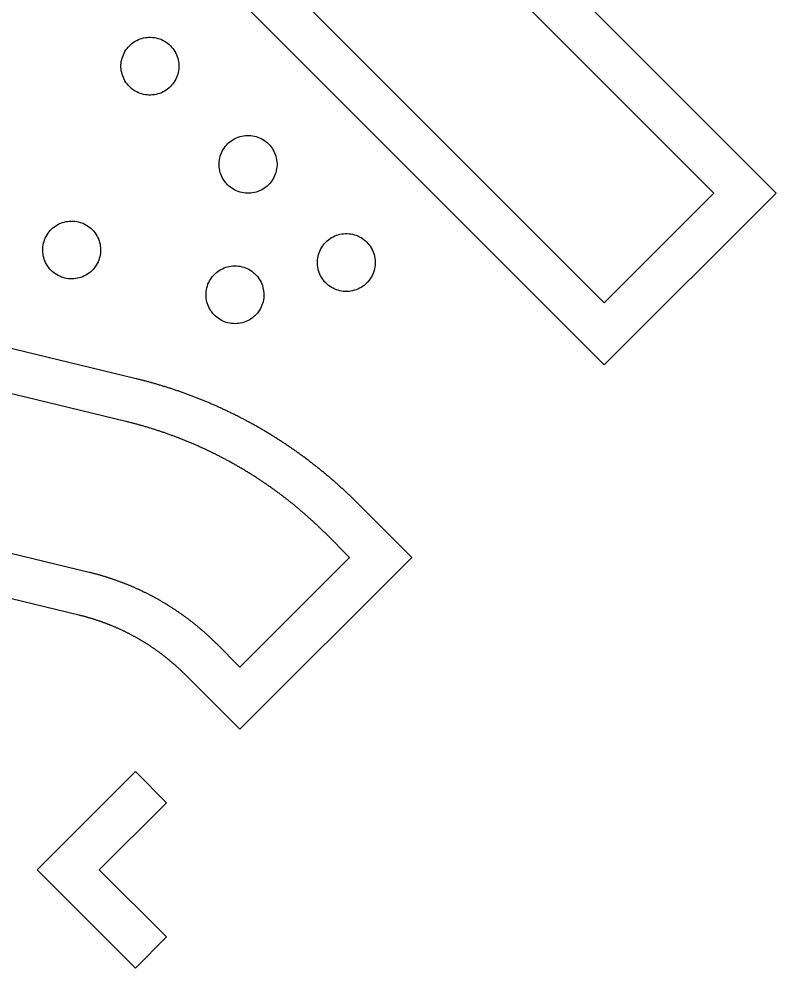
# Model space of a CAD drawing. Extents: x -16500 to 16500, y -16500 to 16500.
# Drawn here: x -5453 to -2181, y -424 to 3676 of the extents above; entities that cross this region are included whole.
import ezdxf

# ---------------------------------------------------------------- set-up
doc = ezdxf.new("R2010")
doc.units = 0
doc.header["$MEASUREMENT"] = 0
doc.layers.add('Top', color=1, linetype='Continuous')
doc.layers.add('Via', color=100, linetype='Continuous')

msp = doc.modelspace()

# ---------------------------------------------------------------- linework, layer by layer
at = {"layer": 'Top'}
for points in [[(-8626.703, 6660.703), (-10016.875, 7236.531), (-10592.703, 8626.703), (-10016.875, 10016.875), (-8626.703, 10592.703), (-7236.531, 10016.875), (-6660.703, 8626.703), (-7019.069, 7761.531), (-2181.424, 2923.887), (-2923.887, 2181.424), (-7761.531, 7019.069)], [(-7473.412, 6999.65), (-6962.174, 6488.412), (-6962.174, 6488.412), (-2923.887, 2450.125), (-2450.125, 2923.887), (-6488.412, 6962.174), (-6488.412, 6962.174), (-6999.65, 7473.412)], [(-4949.747, -424.264), (-5374.012, 0), (-4949.747, 424.264), (-4815.397, 289.914), (-5105.311, 0), (-4815.397, -289.914)]]:
    msp.add_lwpolyline(points, close=True, dxfattribs=at)
for points in [[(-8793.877, 1974.13), (-5193.771, 1101.642), (-5191.055, 1100.98), (-5188.341, 1100.31), (-5185.629, 1099.632), (-5182.919, 1098.946), (-5180.211, 1098.253), (-5177.504, 1097.552), (-5174.8, 1096.843), (-5172.098, 1096.126), (-5169.398, 1095.402), (-5166.7, 1094.669), (-5164.005, 1093.929), (-5161.311, 1093.182), (-5158.619, 1092.426), (-5155.93, 1091.663), (-5153.243, 1090.893), (-5150.558, 1090.114), (-5147.875, 1089.328), (-5145.195, 1088.534), (-5142.517, 1087.733), (-5139.841, 1086.923), (-5137.167, 1086.106), (-5134.496, 1085.282), (-5131.828, 1084.45), (-5129.161, 1083.61), (-5126.497, 1082.762), (-5123.836, 1081.907), (-5121.177, 1081.044), (-5118.52, 1080.174), (-5115.866, 1079.296), (-5113.215, 1078.41), (-5110.566, 1077.517), (-5107.919, 1076.616), (-5105.275, 1075.708), (-5102.634, 1074.792), (-5099.996, 1073.869), (-5097.36, 1072.938), (-5094.727, 1071.999), (-5092.096, 1071.053), (-5089.468, 1070.099), (-5086.843, 1069.138), (-5084.221, 1068.169), (-5081.601, 1067.193), (-5078.985, 1066.209), (-5076.371, 1065.218), (-5073.76, 1064.219), (-5071.152, 1063.213), (-5068.547, 1062.199), (-5065.944, 1061.178), (-5063.345, 1060.149), (-5060.749, 1059.113), (-5058.155, 1058.069), (-5055.565, 1057.018), (-5052.977, 1055.96), (-5050.393, 1054.894), (-5047.812, 1053.821), (-5045.233, 1052.74), (-5042.658, 1051.652), (-5040.086, 1050.557), (-5037.518, 1049.454), (-5034.952, 1048.344), (-5032.39, 1047.227), (-5029.83, 1046.102), (-5027.274, 1044.97), (-5024.722, 1043.83), (-5022.172, 1042.683), (-5019.626, 1041.529), (-5017.083, 1040.368), (-5014.544, 1039.199), (-5012.008, 1038.023), (-5009.475, 1036.84), (-5006.945, 1035.65), (-5004.419, 1034.452), (-5001.897, 1033.247), (-4999.378, 1032.035), (-4996.862, 1030.815), (-4994.35, 1029.589), (-4991.842, 1028.355), (-4989.337, 1027.114), (-4986.836, 1025.866), (-4984.338, 1024.61), (-4981.844, 1023.348), (-4979.353, 1022.078), (-4976.866, 1020.802), (-4974.383, 1019.518), (-4971.903, 1018.227), (-4969.428, 1016.929), (-4966.955, 1015.623), (-4964.487, 1014.311), (-4962.023, 1012.992), (-4959.562, 1011.665), (-4957.105, 1010.332), (-4954.652, 1008.991), (-4952.202, 1007.644), (-4949.757, 1006.289), (-4947.315, 1004.928), (-4944.878, 1003.559), (-4942.444, 1002.183), (-4940.015, 1000.801), (-4937.589, 999.411), (-4935.167, 998.015), (-4932.749, 996.612), (-4930.336, 995.201), (-4927.926, 993.784), (-4925.52, 992.36), (-4923.119, 990.929), (-4920.722, 989.491), (-4918.328, 988.046), (-4915.939, 986.595), (-4913.554, 985.136), (-4911.174, 983.671), (-4908.797, 982.199), (-4906.425, 980.72), (-4904.057, 979.234), (-4901.693, 977.742), (-4899.334, 976.243), (-4896.978, 974.737), (-4894.628, 973.224), (-4892.281, 971.704), (-4889.939, 970.178), (-4887.601, 968.645), (-4885.268, 967.106), (-4882.939, 965.559), (-4880.615, 964.006), (-4878.295, 962.447), (-4875.979, 960.88), (-4873.668, 959.308), (-4871.362, 957.728), (-4869.06, 956.142), (-4866.762, 954.549), (-4864.469, 952.95), (-4862.181, 951.344), (-4859.898, 949.732), (-4857.619, 948.113), (-4855.344, 946.487), (-4853.075, 944.855), (-4850.81, 943.217), (-4848.549, 941.572), (-4846.294, 939.92), (-4844.043, 938.262), (-4841.797, 936.598), (-4839.556, 934.927), (-4837.319, 933.25), (-4835.088, 931.566), (-4832.861, 929.876), (-4830.639, 928.18), (-4828.422, 926.477), (-4826.21, 924.768), (-4824.002, 923.052), (-4821.8, 921.33), (-4819.603, 919.602), (-4817.41, 917.868), (-4815.223, 916.127), (-4813.04, 914.38), (-4810.863, 912.627), (-4808.691, 910.868), (-4806.523, 909.102), (-4804.361, 907.33), (-4802.204, 905.552), (-4800.052, 903.768), (-4797.905, 901.978), (-4795.763, 900.181), (-4793.626, 898.378), (-4791.495, 896.57), (-4789.369, 894.755), (-4787.248, 892.934), (-4785.132, 891.107), (-4783.021, 889.274), (-4780.916, 887.435), (-4778.816, 885.589), (-4776.721, 883.738), (-4774.632, 881.881), (-4772.547, 880.018), (-4770.469, 878.149), (-4768.395, 876.274), (-4766.327, 874.393), (-4764.265, 872.506), (-4762.208, 870.613), (-4760.156, 868.714), (-4758.11, 866.809), (-4756.069, 864.899), (-4754.033, 862.983), (-4752.004, 861.06), (-4749.979, 859.133), (-4747.961, 857.199), (-4745.947, 855.259), (-4743.94, 853.314), (-4741.938, 851.363), (-4739.941, 849.406), (-4737.95, 847.444), (-4735.965, 845.475), (-4733.986, 843.502), (-4632.248, 741.764), (-4632.248, 741.763), (-4497.898, 607.413), (-3755.436, 1349.875), (-3889.432, 1483.872), (-3889.432, 1483.872), (-3991.524, 1585.964), (-3994.367, 1588.802), (-3997.217, 1591.635), (-4000.072, 1594.462), (-4002.933, 1597.283), (-4005.799, 1600.099), (-4008.671, 1602.908), (-4011.549, 1605.713), (-4014.432, 1608.511), (-4017.321, 1611.304), (-4020.215, 1614.091), (-4023.114, 1616.872), (-4026.02, 1619.648), (-4028.93, 1622.418), (-4031.847, 1625.182), (-4034.768, 1627.94), (-4037.695, 1630.692), (-4040.628, 1633.439), (-4043.566, 1636.18), (-4046.509, 1638.915), (-4049.458, 1641.644), (-4052.413, 1644.367), (-4055.372, 1647.084), (-4058.337, 1649.796), (-4061.308, 1652.502), (-4064.284, 1655.201), (-4067.265, 1657.895), (-4070.251, 1660.583), (-4073.243, 1663.265), (-4076.24, 1665.941), (-4079.243, 1668.611), (-4082.251, 1671.275), (-4085.264, 1673.933), (-4088.282, 1676.585), (-4091.305, 1679.231), (-4094.334, 1681.872), (-4097.368, 1684.506), (-4100.408, 1687.134), (-4103.452, 1689.756), (-4106.502, 1692.372), (-4109.557, 1694.982), (-4112.617, 1697.586), (-4115.682, 1700.183), (-4118.752, 1702.775), (-4121.828, 1705.361), (-4124.908, 1707.94), (-4127.994, 1710.514), (-4131.085, 1713.081), (-4134.18, 1715.642), (-4137.281, 1718.197), (-4140.387, 1720.746), (-4143.499, 1723.289), (-4146.615, 1725.825), (-4149.736, 1728.355), (-4152.862, 1730.879), (-4155.993, 1733.397), (-4159.129, 1735.909), (-4162.27, 1738.415), (-4165.416, 1740.914), (-4168.568, 1743.407), (-4171.724, 1745.893), (-4174.884, 1748.374), (-4178.05, 1750.848), (-4181.221, 1753.316), (-4184.397, 1755.777), (-4187.577, 1758.233), (-4190.762, 1760.682), (-4193.953, 1763.124), (-4197.148, 1765.561), (-4200.348, 1767.991), (-4203.552, 1770.414), (-4206.762, 1772.831), (-4209.976, 1775.242), (-4213.195, 1777.647), (-4216.419, 1780.045), (-4219.648, 1782.437), (-4222.881, 1784.822), (-4226.119, 1787.201), (-4229.362, 1789.573), (-4232.609, 1791.939), (-4235.861, 1794.299), (-4239.118, 1796.652), (-4242.38, 1798.998), (-4245.646, 1801.338), (-4248.917, 1803.672), (-4252.192, 1805.999), (-4255.472, 1808.32), (-4258.757, 1810.634), (-4262.046, 1812.942), (-4265.34, 1815.243), (-4268.638, 1817.537), (-4271.941, 1819.825), (-4275.248, 1822.107), (-4278.56, 1824.382), (-4281.877, 1826.65), (-4285.197, 1828.912), (-4288.523, 1831.167), (-4291.853, 1833.415), (-4295.187, 1835.657), (-4298.526, 1837.892), (-4301.869, 1840.121), (-4305.217, 1842.343), (-4308.569, 1844.559), (-4311.925, 1846.767), (-4315.286, 1848.969), (-4318.651, 1851.165), (-4322.021, 1853.353), (-4325.394, 1855.535), (-4328.773, 1857.711), (-4332.155, 1859.879), (-4335.542, 1862.041), (-4338.933, 1864.196), (-4342.328, 1866.345), (-4345.728, 1868.486), (-4349.132, 1870.621), (-4352.54, 1872.75), (-4355.952, 1874.871), (-4359.368, 1876.986), (-4362.789, 1879.094), (-4366.214, 1881.195), (-4369.643, 1883.289), (-4373.076, 1885.376), (-4376.513, 1887.457), (-4379.955, 1889.531), (-4383.4, 1891.598), (-4386.85, 1893.658), (-4390.303, 1895.711), (-4393.761, 1897.758), (-4397.223, 1899.797), (-4400.689, 1901.83), (-4404.159, 1903.856), (-4407.632, 1905.875), (-4411.11, 1907.887), (-4414.592, 1909.892), (-4418.078, 1911.89), (-4421.568, 1913.881), (-4425.062, 1915.866), (-4428.559, 1917.843), (-4432.061, 1919.814), (-4435.566, 1921.777), (-4439.076, 1923.734), (-4442.589, 1925.683), (-4446.106, 1927.626), (-4449.627, 1929.562), (-4453.152, 1931.49), (-4456.68, 1933.412), (-4460.213, 1935.327), (-4463.749, 1937.234), (-4467.289, 1939.135), (-4470.833, 1941.029), (-4474.38, 1942.915), (-4477.932, 1944.795), (-4481.487, 1946.667), (-4485.045, 1948.533), (-4488.608, 1950.391), (-4492.174, 1952.242), (-4495.743, 1954.086), (-4499.317, 1955.924), (-4502.894, 1957.754), (-4506.474, 1959.577), (-4510.059, 1961.392), (-4513.646, 1963.201), (-4517.238, 1965.003), (-4520.833, 1966.797), (-4524.431, 1968.584), (-4528.033, 1970.365), (-4531.639, 1972.138), (-4535.248, 1973.903), (-4538.861, 1975.662), (-4542.477, 1977.414), (-4546.096, 1979.158), (-4549.719, 1980.895), (-4553.346, 1982.625), (-4556.976, 1984.348), (-4560.609, 1986.063), (-4564.246, 1987.772), (-4567.886, 1989.473), (-4571.529, 1991.167), (-4575.176, 1992.854), (-4578.826, 1994.533), (-4582.48, 1996.205), (-4586.136, 1997.87), (-4589.796, 1999.528), (-4593.46, 2001.178), (-4597.126, 2002.821), (-4600.796, 2004.457), (-4604.469, 2006.086), (-4608.146, 2007.707), (-4611.825, 2009.321), (-4615.508, 2010.928), (-4619.194, 2012.527), (-4622.883, 2014.119), (-4626.575, 2015.704), (-4630.27, 2017.281), (-4633.969, 2018.851), (-4637.671, 2020.414), (-4641.375, 2021.969), (-4645.083, 2023.517), (-4648.794, 2025.058), (-4652.508, 2026.591), (-4656.225, 2028.117), (-4659.945, 2029.636), (-4663.668, 2031.147), (-4667.393, 2032.651), (-4671.122, 2034.147), (-4674.854, 2035.636), (-4678.589, 2037.118), (-4682.327, 2038.592), (-4686.067, 2040.059), (-4689.811, 2041.518), (-4693.558, 2042.97), (-4697.307, 2044.414), (-4701.059, 2045.851), (-4704.814, 2047.281), (-4708.572, 2048.703), (-4712.333, 2050.118), (-4716.096, 2051.525), (-4719.862, 2052.924), (-4723.631, 2054.317), (-4727.403, 2055.701), (-4731.178, 2057.079), (-4734.955, 2058.448), (-4738.735, 2059.811), (-4742.518, 2061.166), (-4746.303, 2062.513), (-4750.091, 2063.853), (-4753.882, 2065.185), (-4757.675, 2066.509), (-4761.471, 2067.827), (-4765.269, 2069.136), (-4769.07, 2070.438), (-4772.874, 2071.733), (-4776.68, 2073.02), (-4780.489, 2074.299), (-4784.301, 2075.571), (-4788.114, 2076.836), (-4791.931, 2078.092), (-4795.75, 2079.342), (-4799.571, 2080.583), (-4803.395, 2081.817), (-4807.221, 2083.044), (-4811.049, 2084.262), (-4814.88, 2085.474), (-4818.714, 2086.677), (-4822.55, 2087.873), (-4826.388, 2089.062), (-4830.228, 2090.243), (-4834.071, 2091.416), (-4837.916, 2092.581), (-4841.764, 2093.739), (-4845.614, 2094.889), (-4849.466, 2096.032), (-4853.32, 2097.167), (-4857.177, 2098.294), (-4861.035, 2099.414), (-4864.896, 2100.526), (-4868.76, 2101.631), (-4872.625, 2102.727), (-4876.493, 2103.816), (-4880.362, 2104.898), (-4884.234, 2105.971), (-4888.108, 2107.037), (-4891.984, 2108.096), (-4895.862, 2109.146), (-4899.743, 2110.189), (-4903.625, 2111.224), (-4907.509, 2112.252), (-4911.396, 2113.272), (-4915.284, 2114.284), (-4919.174, 2115.288), (-4923.067, 2116.285), (-4926.961, 2117.274), (-4930.857, 2118.255), (-4934.756, 2119.228), (-4938.656, 2120.194), (-4942.558, 2121.152), (-4946.462, 2122.102), (-8546.568, 2994.589)], [(-8749.126, 2158.784), (-5149.02, 1286.297), (-5146.054, 1285.574), (-5143.09, 1284.843), (-5140.128, 1284.105), (-5137.168, 1283.359), (-5134.21, 1282.605), (-5131.254, 1281.843), (-5128.3, 1281.074), (-5125.348, 1280.297), (-5122.398, 1279.512), (-5119.45, 1278.719), (-5116.504, 1277.919), (-5113.561, 1277.111), (-5110.619, 1276.295), (-5107.68, 1275.472), (-5104.742, 1274.641), (-5101.807, 1273.802), (-5098.874, 1272.955), (-5095.944, 1272.101), (-5093.015, 1271.239), (-5090.089, 1270.369), (-5087.165, 1269.492), (-5084.244, 1268.607), (-5081.325, 1267.715), (-5078.408, 1266.815), (-5075.493, 1265.907), (-5072.581, 1264.991), (-5069.672, 1264.068), (-5066.764, 1263.138), (-5063.86, 1262.199), (-5060.957, 1261.253), (-5058.057, 1260.3), (-5055.16, 1259.339), (-5052.265, 1258.37), (-5049.373, 1257.394), (-5046.483, 1256.41), (-5043.596, 1255.418), (-5040.712, 1254.419), (-5037.83, 1253.413), (-5034.951, 1252.399), (-5032.074, 1251.377), (-5029.2, 1250.348), (-5026.329, 1249.311), (-5023.461, 1248.267), (-5020.595, 1247.215), (-5017.732, 1246.156), (-5014.872, 1245.089), (-5012.015, 1244.015), (-5009.16, 1242.933), (-5006.308, 1241.844), (-5003.46, 1240.747), (-5000.614, 1239.643), (-4997.771, 1238.532), (-4994.931, 1237.413), (-4992.094, 1236.286), (-4989.259, 1235.152), (-4986.428, 1234.011), (-4983.6, 1232.862), (-4980.775, 1231.706), (-4977.953, 1230.543), (-4975.133, 1229.372), (-4972.317, 1228.194), (-4969.505, 1227.008), (-4966.695, 1225.815), (-4963.888, 1224.614), (-4961.085, 1223.407), (-4958.284, 1222.192), (-4955.487, 1220.969), (-4952.693, 1219.739), (-4949.903, 1218.502), (-4947.115, 1217.258), (-4944.331, 1216.006), (-4941.55, 1214.747), (-4938.772, 1213.481), (-4935.998, 1212.208), (-4933.227, 1210.927), (-4930.46, 1209.639), (-4927.696, 1208.344), (-4924.935, 1207.041), (-4922.178, 1205.731), (-4919.424, 1204.414), (-4916.673, 1203.09), (-4913.926, 1201.759), (-4911.183, 1200.42), (-4908.443, 1199.074), (-4905.707, 1197.721), (-4902.974, 1196.361), (-4900.244, 1194.994), (-4897.519, 1193.62), (-4894.797, 1192.238), (-4892.078, 1190.849), (-4889.363, 1189.454), (-4886.652, 1188.051), (-4883.945, 1186.641), (-4881.241, 1185.224), (-4878.541, 1183.799), (-4875.845, 1182.368), (-4873.152, 1180.93), (-4870.464, 1179.485), (-4867.779, 1178.032), (-4865.098, 1176.573), (-4862.42, 1175.106), (-4859.747, 1173.633), (-4857.077, 1172.152), (-4854.412, 1170.665), (-4851.75, 1169.171), (-4849.092, 1167.669), (-4846.438, 1166.161), (-4843.788, 1164.646), (-4841.142, 1163.123), (-4838.5, 1161.594), (-4835.862, 1160.058), (-4833.228, 1158.515), (-4830.599, 1156.965), (-4827.973, 1155.408), (-4825.351, 1153.845), (-4822.733, 1152.274), (-4820.12, 1150.697), (-4817.511, 1149.113), (-4814.905, 1147.522), (-4812.305, 1145.924), (-4809.708, 1144.319), (-4807.115, 1142.708), (-4804.527, 1141.089), (-4801.943, 1139.464), (-4799.363, 1137.833), (-4796.787, 1136.194), (-4794.216, 1134.549), (-4791.649, 1132.897), (-4789.087, 1131.238), (-4786.528, 1129.573), (-4783.974, 1127.9), (-4781.425, 1126.222), (-4778.88, 1124.536), (-4776.339, 1122.844), (-4773.803, 1121.145), (-4771.271, 1119.44), (-4768.744, 1117.728), (-4766.221, 1116.009), (-4763.703, 1114.284), (-4761.189, 1112.552), (-4758.68, 1110.813), (-4756.176, 1109.068), (-4753.675, 1107.316), (-4751.18, 1105.558), (-4748.689, 1103.794), (-4746.203, 1102.022), (-4743.721, 1100.245), (-4741.245, 1098.461), (-4738.772, 1096.67), (-4736.305, 1094.873), (-4733.842, 1093.069), (-4731.384, 1091.259), (-4728.931, 1089.442), (-4726.482, 1087.62), (-4724.039, 1085.79), (-4721.6, 1083.954), (-4719.166, 1082.112), (-4716.736, 1080.264), (-4714.312, 1078.409), (-4711.892, 1076.548), (-4709.478, 1074.68), (-4707.068, 1072.806), (-4704.663, 1070.926), (-4702.263, 1069.04), (-4699.868, 1067.147), (-4697.478, 1065.248), (-4695.093, 1063.343), (-4692.713, 1061.431), (-4690.338, 1059.514), (-4687.968, 1057.59), (-4685.603, 1055.659), (-4683.243, 1053.723), (-4680.889, 1051.781), (-4678.539, 1049.832), (-4676.194, 1047.877), (-4673.855, 1045.916), (-4671.521, 1043.949), (-4669.192, 1041.976), (-4666.868, 1039.997), (-4664.549, 1038.011), (-4662.235, 1036.02), (-4659.927, 1034.022), (-4657.624, 1032.019), (-4655.326, 1030.009), (-4653.034, 1027.993), (-4650.746, 1025.972), (-4648.465, 1023.944), (-4646.188, 1021.911), (-4643.917, 1019.871), (-4641.651, 1017.826), (-4639.39, 1015.774), (-4637.135, 1013.717), (-4634.885, 1011.654), (-4632.641, 1009.585), (-4630.402, 1007.51), (-4628.168, 1005.429), (-4625.94, 1003.342), (-4623.718, 1001.25), (-4621.501, 999.152), (-4619.289, 997.048), (-4617.083, 994.938), (-4614.883, 992.822), (-4612.688, 990.701), (-4610.498, 988.573), (-4608.314, 986.44), (-4606.136, 984.302), (-4603.964, 982.157), (-4601.797, 980.007), (-4599.635, 977.852), (-4497.898, 876.114), (-4024.136, 1349.876), (-4125.874, 1451.613), (-4128.589, 1454.323), (-4131.309, 1457.026), (-4134.036, 1459.724), (-4136.768, 1462.416), (-4139.505, 1465.103), (-4142.248, 1467.784), (-4144.997, 1470.459), (-4147.751, 1473.128), (-4150.511, 1475.791), (-4153.276, 1478.449), (-4156.047, 1481.101), (-4158.824, 1483.747), (-4161.606, 1486.388), (-4164.394, 1489.022), (-4167.187, 1491.651), (-4169.985, 1494.274), (-4172.789, 1496.891), (-4175.599, 1499.502), (-4178.414, 1502.107), (-4181.234, 1504.706), (-4184.06, 1507.3), (-4186.891, 1509.887), (-4189.728, 1512.469), (-4192.57, 1515.045), (-4195.417, 1517.614), (-4198.27, 1520.178), (-4201.128, 1522.736), (-4203.991, 1525.288), (-4206.86, 1527.834), (-4209.734, 1530.373), (-4212.614, 1532.907), (-4215.498, 1535.435), (-4218.388, 1537.957), (-4221.283, 1540.473), (-4224.184, 1542.982), (-4227.09, 1545.486), (-4230.001, 1547.983), (-4232.917, 1550.475), (-4235.838, 1552.96), (-4238.765, 1555.439), (-4241.696, 1557.912), (-4244.633, 1560.379), (-4247.575, 1562.84), (-4250.522, 1565.295), (-4253.475, 1567.743), (-4256.432, 1570.186), (-4259.395, 1572.622), (-4262.362, 1575.052), (-4265.335, 1577.475), (-4268.313, 1579.893), (-4271.295, 1582.304), (-4274.283, 1584.709), (-4277.276, 1587.108), (-4280.274, 1589.501), (-4283.277, 1591.887), (-4286.284, 1594.267), (-4289.297, 1596.64), (-4292.315, 1599.008), (-4295.338, 1601.369), (-4298.365, 1603.724), (-4301.398, 1606.072), (-4304.435, 1608.414), (-4307.477, 1610.75), (-4310.525, 1613.079), (-4313.577, 1615.402), (-4316.634, 1617.719), (-4319.695, 1620.029), (-4322.762, 1622.333), (-4325.833, 1624.63), (-4328.909, 1626.921), (-4331.99, 1629.206), (-4335.076, 1631.484), (-4338.166, 1633.755), (-4341.262, 1636.02), (-4344.362, 1638.279), (-4347.466, 1640.531), (-4350.576, 1642.777), (-4353.69, 1645.016), (-4356.808, 1647.249), (-4359.932, 1649.475), (-4363.06, 1651.695), (-4366.192, 1653.908), (-4369.33, 1656.114), (-4372.471, 1658.314), (-4375.618, 1660.508), (-4378.769, 1662.694), (-4381.925, 1664.875), (-4385.085, 1667.048), (-4388.249, 1669.215), (-4391.419, 1671.376), (-4394.592, 1673.529), (-4397.77, 1675.676), (-4400.953, 1677.817), (-4404.14, 1679.951), (-4407.332, 1682.078), (-4410.528, 1684.198), (-4413.728, 1686.312), (-4416.933, 1688.419), (-4420.143, 1690.52), (-4423.356, 1692.613), (-4426.574, 1694.7), (-4429.797, 1696.781), (-4433.023, 1698.854), (-4436.255, 1700.921), (-4439.49, 1702.981), (-4442.73, 1705.034), (-4445.974, 1707.08), (-4449.222, 1709.12), (-4452.474, 1711.153), (-4455.731, 1713.179), (-4458.992, 1715.198), (-4462.257, 1717.211), (-4465.526, 1719.216), (-4468.8, 1721.215), (-4472.078, 1723.207), (-4475.36, 1725.192), (-4478.646, 1727.17), (-4481.936, 1729.141), (-4485.23, 1731.106), (-4488.528, 1733.063), (-4491.831, 1735.014), (-4495.137, 1736.958), (-4498.448, 1738.895), (-4501.763, 1740.825), (-4505.081, 1742.747), (-4508.404, 1744.664), (-4511.73, 1746.573), (-4515.061, 1748.475), (-4518.396, 1750.37), (-4521.734, 1752.258), (-4525.077, 1754.139), (-4528.423, 1756.013), (-4531.774, 1757.881), (-4535.128, 1759.741), (-4538.486, 1761.594), (-4541.848, 1763.44), (-4545.214, 1765.279), (-4548.583, 1767.111), (-4551.957, 1768.936), (-4555.334, 1770.754), (-4558.715, 1772.565), (-4562.1, 1774.369), (-4565.489, 1776.166), (-4568.881, 1777.956), (-4572.277, 1779.738), (-4575.677, 1781.514), (-4579.08, 1783.282), (-4582.488, 1785.043), (-4585.899, 1786.798), (-4589.313, 1788.545), (-4592.731, 1790.284), (-4596.153, 1792.017), (-4599.579, 1793.743), (-4603.008, 1795.461), (-4606.44, 1797.172), (-4609.876, 1798.876), (-4613.316, 1800.573), (-4616.759, 1802.263), (-4620.206, 1803.945), (-4623.656, 1805.621), (-4627.11, 1807.289), (-4630.568, 1808.95), (-4634.028, 1810.603), (-4637.493, 1812.25), (-4640.96, 1813.889), (-4644.431, 1815.52), (-4647.906, 1817.145), (-4651.384, 1818.762), (-4654.865, 1820.372), (-4658.349, 1821.975), (-4661.837, 1823.571), (-4665.328, 1825.159), (-4668.823, 1826.74), (-4672.321, 1828.313), (-4675.822, 1829.88), (-4679.326, 1831.439), (-4682.834, 1832.99), (-4686.345, 1834.535), (-4689.859, 1836.072), (-4693.376, 1837.601), (-4696.897, 1839.123), (-4700.421, 1840.638), (-4703.947, 1842.146), (-4707.477, 1843.646), (-4711.01, 1845.139), (-4714.547, 1846.624), (-4718.086, 1848.102), (-4721.628, 1849.573), (-4725.174, 1851.036), (-4728.722, 1852.492), (-4732.274, 1853.94), (-4735.828, 1855.381), (-4739.386, 1856.814), (-4742.947, 1858.24), (-4746.51, 1859.659), (-4750.077, 1861.07), (-4753.646, 1862.474), (-4757.218, 1863.87), (-4760.794, 1865.259), (-4764.372, 1866.64), (-4767.953, 1868.014), (-4771.537, 1869.38), (-4775.124, 1870.739), (-4778.713, 1872.09), (-4782.306, 1873.434), (-4785.901, 1874.77), (-4789.499, 1876.099), (-4793.099, 1877.42), (-4796.703, 1878.734), (-4800.309, 1880.04), (-4803.918, 1881.339), (-4807.53, 1882.63), (-4811.144, 1883.913), (-4814.761, 1885.189), (-4818.381, 1886.458), (-4822.003, 1887.719), (-4825.628, 1888.972), (-4829.256, 1890.218), (-4832.886, 1891.456), (-4836.519, 1892.686), (-4840.154, 1893.909), (-4843.792, 1895.125), (-4847.433, 1896.332), (-4851.075, 1897.532), (-4854.721, 1898.725), (-4858.369, 1899.91), (-4862.019, 1901.087), (-4865.672, 1902.257), (-4869.327, 1903.419), (-4872.985, 1904.573), (-4876.645, 1905.72), (-4880.307, 1906.859), (-4883.972, 1907.99), (-4887.64, 1909.114), (-4891.309, 1910.23), (-4894.981, 1911.338), (-4898.655, 1912.439), (-4902.332, 1913.532), (-4906.01, 1914.617), (-4909.691, 1915.695), (-4913.375, 1916.765), (-4917.06, 1917.827), (-4920.748, 1918.881), (-4924.438, 1919.928), (-4928.13, 1920.967), (-4931.824, 1921.999), (-4935.52, 1923.022), (-4939.219, 1924.038), (-4942.92, 1925.047), (-4946.622, 1926.047), (-4950.327, 1927.04), (-4954.034, 1928.025), (-4957.743, 1929.002), (-4961.454, 1929.971), (-4965.167, 1930.933), (-4968.882, 1931.887), (-4972.599, 1932.833), (-4976.318, 1933.772), (-4980.039, 1934.702), (-4983.762, 1935.625), (-4987.486, 1936.54), (-4991.213, 1937.447), (-8591.319, 2809.935)]]:
    msp.add_lwpolyline(points, dxfattribs=at)
at = {"layer": 'Via'}
for points in [[(-4890.742, 3347.664), (-4898.579, 3348.157), (-4906.37, 3349.141), (-4914.084, 3350.613), (-4921.69, 3352.566), (-4929.158, 3354.992), (-4936.459, 3357.883), (-4943.565, 3361.226), (-4950.446, 3365.009), (-4957.076, 3369.217), (-4963.429, 3373.833), (-4969.48, 3378.838), (-4975.204, 3384.214), (-4980.58, 3389.938), (-4985.585, 3395.989), (-4990.201, 3402.342), (-4994.409, 3408.972), (-4998.192, 3415.853), (-5001.535, 3422.959), (-5004.426, 3430.26), (-5006.852, 3437.728), (-5008.805, 3445.334), (-5010.277, 3453.048), (-5011.261, 3460.839), (-5011.754, 3468.676), (-5011.754, 3476.529), (-5011.261, 3484.366), (-5010.277, 3492.157), (-5008.805, 3499.87), (-5006.852, 3507.476), (-5004.426, 3514.944), (-5001.535, 3522.246), (-4998.192, 3529.351), (-4994.409, 3536.232), (-4990.201, 3542.863), (-4985.585, 3549.216), (-4980.58, 3555.266), (-4975.204, 3560.991), (-4969.48, 3566.366), (-4963.429, 3571.372), (-4957.076, 3575.987), (-4950.446, 3580.195), (-4943.565, 3583.978), (-4936.459, 3587.322), (-4929.158, 3590.212), (-4921.69, 3592.639), (-4914.084, 3594.592), (-4906.37, 3596.063), (-4898.579, 3597.047), (-4890.742, 3597.541), (-4882.889, 3597.541), (-4875.052, 3597.047), (-4867.261, 3596.063), (-4859.548, 3594.592), (-4851.942, 3592.639), (-4844.474, 3590.212), (-4837.172, 3587.322), (-4830.067, 3583.978), (-4823.186, 3580.195), (-4816.555, 3575.987), (-4810.202, 3571.372), (-4804.152, 3566.366), (-4798.427, 3560.991), (-4793.052, 3555.266), (-4788.046, 3549.216), (-4783.431, 3542.863), (-4779.223, 3536.232), (-4775.44, 3529.351), (-4772.096, 3522.246), (-4769.206, 3514.944), (-4766.779, 3507.476), (-4764.826, 3499.87), (-4763.355, 3492.157), (-4762.371, 3484.366), (-4761.877, 3476.529), (-4761.877, 3468.676), (-4762.371, 3460.839), (-4763.355, 3453.048), (-4764.826, 3445.334), (-4766.779, 3437.728), (-4769.206, 3430.26), (-4772.096, 3422.959), (-4775.44, 3415.853), (-4779.223, 3408.972), (-4783.431, 3402.342), (-4788.046, 3395.989), (-4793.052, 3389.938), (-4798.427, 3384.214), (-4804.152, 3378.838), (-4810.202, 3373.833), (-4816.555, 3369.217), (-4823.186, 3365.009), (-4830.067, 3361.226), (-4837.172, 3357.883), (-4844.474, 3354.992), (-4851.942, 3352.566), (-4859.548, 3350.613), (-4867.261, 3349.141), (-4875.052, 3348.157), (-4882.889, 3347.664)], [(-4466.478, 2923.4), (-4474.315, 2923.893), (-4482.106, 2924.877), (-4489.82, 2926.349), (-4497.426, 2928.302), (-4504.894, 2930.728), (-4512.195, 2933.619), (-4519.301, 2936.962), (-4526.182, 2940.745), (-4532.812, 2944.953), (-4539.165, 2949.569), (-4545.216, 2954.574), (-4550.94, 2959.95), (-4556.316, 2965.674), (-4561.321, 2971.725), (-4565.937, 2978.078), (-4570.145, 2984.708), (-4573.928, 2991.589), (-4577.271, 2998.695), (-4580.162, 3005.996), (-4582.588, 3013.464), (-4584.541, 3021.07), (-4586.013, 3028.784), (-4586.997, 3036.575), (-4587.49, 3044.412), (-4587.49, 3052.265), (-4586.997, 3060.102), (-4586.013, 3067.893), (-4584.541, 3075.606), (-4582.588, 3083.212), (-4580.162, 3090.68), (-4577.271, 3097.982), (-4573.928, 3105.087), (-4570.145, 3111.968), (-4565.937, 3118.599), (-4561.321, 3124.952), (-4556.316, 3131.002), (-4550.94, 3136.727), (-4545.216, 3142.102), (-4539.165, 3147.108), (-4532.812, 3151.723), (-4526.182, 3155.931), (-4519.301, 3159.714), (-4512.195, 3163.058), (-4504.894, 3165.948), (-4497.426, 3168.375), (-4489.82, 3170.328), (-4482.106, 3171.799), (-4474.315, 3172.783), (-4466.478, 3173.277), (-4458.625, 3173.277), (-4450.788, 3172.783), (-4442.997, 3171.799), (-4435.284, 3170.328), (-4427.678, 3168.375), (-4420.21, 3165.948), (-4412.908, 3163.058), (-4405.803, 3159.714), (-4398.922, 3155.931), (-4392.291, 3151.723), (-4385.938, 3147.108), (-4379.888, 3142.102), (-4374.163, 3136.727), (-4368.788, 3131.002), (-4363.782, 3124.952), (-4359.167, 3118.599), (-4354.959, 3111.968), (-4351.176, 3105.087), (-4347.832, 3097.982), (-4344.942, 3090.68), (-4342.515, 3083.212), (-4340.562, 3075.606), (-4339.091, 3067.893), (-4338.107, 3060.102), (-4337.613, 3052.265), (-4337.613, 3044.412), (-4338.107, 3036.575), (-4339.091, 3028.784), (-4340.562, 3021.07), (-4342.515, 3013.464), (-4344.942, 3005.996), (-4347.832, 2998.695), (-4351.176, 2991.589), (-4354.959, 2984.708), (-4359.167, 2978.078), (-4363.782, 2971.725), (-4368.788, 2965.674), (-4374.163, 2959.95), (-4379.888, 2954.574), (-4385.938, 2949.569), (-4392.291, 2944.953), (-4398.922, 2940.745), (-4405.803, 2936.962), (-4412.908, 2933.619), (-4420.21, 2930.728), (-4427.678, 2928.302), (-4435.284, 2926.349), (-4442.997, 2924.877), (-4450.788, 2923.893), (-4458.625, 2923.4)], [(-5223.188, 2553.339), (-5231.039, 2553.479), (-5238.866, 2554.112), (-5246.638, 2555.235), (-5254.324, 2556.844), (-5261.894, 2558.933), (-5269.318, 2561.492), (-5276.566, 2564.513), (-5283.611, 2567.983), (-5290.424, 2571.888), (-5296.978, 2576.213), (-5303.247, 2580.942), (-5309.208, 2586.054), (-5314.835, 2591.531), (-5320.108, 2597.351), (-5325.004, 2603.49), (-5329.506, 2609.924), (-5333.594, 2616.628), (-5337.254, 2623.576), (-5340.47, 2630.74), (-5343.23, 2638.092), (-5345.523, 2645.602), (-5347.34, 2653.242), (-5348.673, 2660.981), (-5349.518, 2668.788), (-5349.871, 2676.632), (-5349.731, 2684.484), (-5349.098, 2692.311), (-5347.975, 2700.083), (-5346.366, 2707.769), (-5344.278, 2715.339), (-5341.718, 2722.763), (-5338.697, 2730.011), (-5335.228, 2737.056), (-5331.322, 2743.869), (-5326.997, 2750.423), (-5322.269, 2756.692), (-5317.156, 2762.652), (-5311.679, 2768.28), (-5305.86, 2773.552), (-5299.721, 2778.449), (-5293.286, 2782.951), (-5286.582, 2787.039), (-5279.634, 2790.699), (-5272.47, 2793.915), (-5265.118, 2796.675), (-5257.608, 2798.968), (-5249.968, 2800.785), (-5242.23, 2802.118), (-5234.423, 2802.963), (-5226.578, 2803.316), (-5218.726, 2803.176), (-5210.899, 2802.543), (-5203.127, 2801.42), (-5195.441, 2799.811), (-5187.871, 2797.722), (-5180.447, 2795.163), (-5173.199, 2792.142), (-5166.154, 2788.672), (-5159.342, 2784.767), (-5152.788, 2780.442), (-5146.518, 2775.713), (-5140.558, 2770.601), (-5134.93, 2765.124), (-5129.658, 2759.304), (-5124.761, 2753.165), (-5120.26, 2746.731), (-5116.171, 2740.027), (-5112.511, 2733.079), (-5109.295, 2725.915), (-5106.535, 2718.563), (-5104.243, 2711.053), (-5102.426, 2703.413), (-5101.092, 2695.674), (-5100.247, 2687.867), (-5099.894, 2680.023), (-5100.034, 2672.171), (-5100.667, 2664.344), (-5101.79, 2656.572), (-5103.399, 2648.886), (-5105.488, 2641.316), (-5108.047, 2633.892), (-5111.068, 2626.644), (-5114.538, 2619.599), (-5118.443, 2612.787), (-5122.769, 2606.232), (-5127.497, 2599.963), (-5132.61, 2594.003), (-5138.087, 2588.375), (-5143.906, 2583.103), (-5150.045, 2578.206), (-5156.479, 2573.705), (-5163.184, 2569.616), (-5170.131, 2565.956), (-5177.295, 2562.74), (-5184.647, 2559.98), (-5192.158, 2557.687), (-5199.797, 2555.871), (-5207.536, 2554.537), (-5215.343, 2553.692)], [(-4042.213, 2499.135), (-4050.05, 2499.628), (-4057.841, 2500.612), (-4065.555, 2502.084), (-4073.161, 2504.037), (-4080.629, 2506.463), (-4087.93, 2509.354), (-4095.036, 2512.697), (-4101.917, 2516.48), (-4108.547, 2520.688), (-4114.9, 2525.304), (-4120.951, 2530.309), (-4126.675, 2535.685), (-4132.051, 2541.409), (-4137.056, 2547.46), (-4141.672, 2553.813), (-4145.88, 2560.443), (-4149.663, 2567.324), (-4153.006, 2574.43), (-4155.897, 2581.731), (-4158.323, 2589.199), (-4160.276, 2596.805), (-4161.748, 2604.519), (-4162.732, 2612.31), (-4163.225, 2620.147), (-4163.225, 2628), (-4162.732, 2635.837), (-4161.748, 2643.628), (-4160.276, 2651.341), (-4158.323, 2658.947), (-4155.897, 2666.415), (-4153.006, 2673.717), (-4149.663, 2680.822), (-4145.88, 2687.703), (-4141.672, 2694.334), (-4137.056, 2700.687), (-4132.051, 2706.737), (-4126.675, 2712.462), (-4120.951, 2717.837), (-4114.9, 2722.843), (-4108.547, 2727.458), (-4101.917, 2731.666), (-4095.036, 2735.449), (-4087.93, 2738.793), (-4080.629, 2741.683), (-4073.161, 2744.11), (-4065.555, 2746.063), (-4057.841, 2747.534), (-4050.05, 2748.518), (-4042.213, 2749.012), (-4034.36, 2749.012), (-4026.523, 2748.518), (-4018.732, 2747.534), (-4011.019, 2746.063), (-4003.413, 2744.11), (-3995.945, 2741.683), (-3988.643, 2738.793), (-3981.538, 2735.449), (-3974.657, 2731.666), (-3968.026, 2727.458), (-3961.673, 2722.843), (-3955.623, 2717.837), (-3949.898, 2712.462), (-3944.523, 2706.737), (-3939.517, 2700.687), (-3934.902, 2694.334), (-3930.694, 2687.703), (-3926.911, 2680.822), (-3923.567, 2673.717), (-3920.677, 2666.415), (-3918.25, 2658.947), (-3916.297, 2651.341), (-3914.826, 2643.628), (-3913.842, 2635.837), (-3913.348, 2628), (-3913.348, 2620.147), (-3913.842, 2612.31), (-3914.826, 2604.519), (-3916.297, 2596.805), (-3918.25, 2589.199), (-3920.677, 2581.731), (-3923.567, 2574.43), (-3926.911, 2567.324), (-3930.694, 2560.443), (-3934.902, 2553.813), (-3939.517, 2547.46), (-3944.523, 2541.409), (-3949.898, 2535.685), (-3955.623, 2530.309), (-3961.673, 2525.304), (-3968.026, 2520.688), (-3974.657, 2516.48), (-3981.538, 2512.697), (-3988.643, 2509.354), (-3995.945, 2506.463), (-4003.413, 2504.037), (-4011.019, 2502.084), (-4018.732, 2500.612), (-4026.523, 2499.628), (-4034.36, 2499.135)], [(-4518.432, 2359.865), (-4526.282, 2360.057), (-4534.105, 2360.741), (-4541.869, 2361.915), (-4549.545, 2363.575), (-4557.1, 2365.713), (-4564.507, 2368.322), (-4571.736, 2371.39), (-4578.757, 2374.906), (-4585.544, 2378.857), (-4592.069, 2383.225), (-4598.308, 2387.995), (-4604.234, 2393.147), (-4609.825, 2398.661), (-4615.059, 2404.515), (-4619.915, 2410.686), (-4624.374, 2417.15), (-4628.418, 2423.881), (-4632.032, 2430.853), (-4635.201, 2438.038), (-4637.912, 2445.407), (-4640.156, 2452.933), (-4641.922, 2460.584), (-4643.204, 2468.332), (-4643.998, 2476.144), (-4644.299, 2483.991), (-4644.107, 2491.841), (-4643.423, 2499.664), (-4642.248, 2507.429), (-4640.589, 2515.104), (-4638.45, 2522.66), (-4635.842, 2530.067), (-4632.773, 2537.295), (-4629.257, 2544.316), (-4625.307, 2551.103), (-4620.938, 2557.629), (-4616.169, 2563.867), (-4611.017, 2569.793), (-4605.503, 2575.384), (-4599.649, 2580.618), (-4593.478, 2585.475), (-4587.014, 2589.933), (-4580.283, 2593.978), (-4573.311, 2597.591), (-4566.126, 2600.76), (-4558.756, 2603.472), (-4551.231, 2605.715), (-4543.579, 2607.481), (-4535.832, 2608.764), (-4528.02, 2609.557), (-4520.173, 2609.858), (-4512.322, 2609.666), (-4504.499, 2608.982), (-4496.735, 2607.808), (-4489.06, 2606.148), (-4481.504, 2604.01), (-4474.097, 2601.401), (-4466.869, 2598.333), (-4459.847, 2594.817), (-4453.06, 2590.866), (-4446.535, 2586.498), (-4440.297, 2581.728), (-4434.37, 2576.576), (-4428.779, 2571.062), (-4423.545, 2565.208), (-4418.689, 2559.037), (-4414.23, 2552.573), (-4410.186, 2545.842), (-4406.572, 2538.87), (-4403.403, 2531.685), (-4400.692, 2524.316), (-4398.449, 2516.79), (-4396.682, 2509.139), (-4395.4, 2501.391), (-4394.606, 2493.579), (-4394.305, 2485.732), (-4394.497, 2477.882), (-4395.182, 2470.059), (-4396.356, 2462.294), (-4398.016, 2454.619), (-4400.154, 2447.063), (-4402.762, 2439.656), (-4405.831, 2432.428), (-4409.347, 2425.407), (-4413.297, 2418.62), (-4417.666, 2412.094), (-4422.435, 2405.856), (-4427.587, 2399.93), (-4433.101, 2394.339), (-4438.955, 2389.105), (-4445.127, 2384.248), (-4451.59, 2379.789), (-4458.322, 2375.745), (-4465.293, 2372.131), (-4472.478, 2368.963), (-4479.848, 2366.251), (-4487.374, 2364.008), (-4495.025, 2362.242), (-4502.772, 2360.959), (-4510.585, 2360.166)]]:
    msp.add_lwpolyline(points, close=True, dxfattribs=at)

doc.saveas('drawing.dxf')
